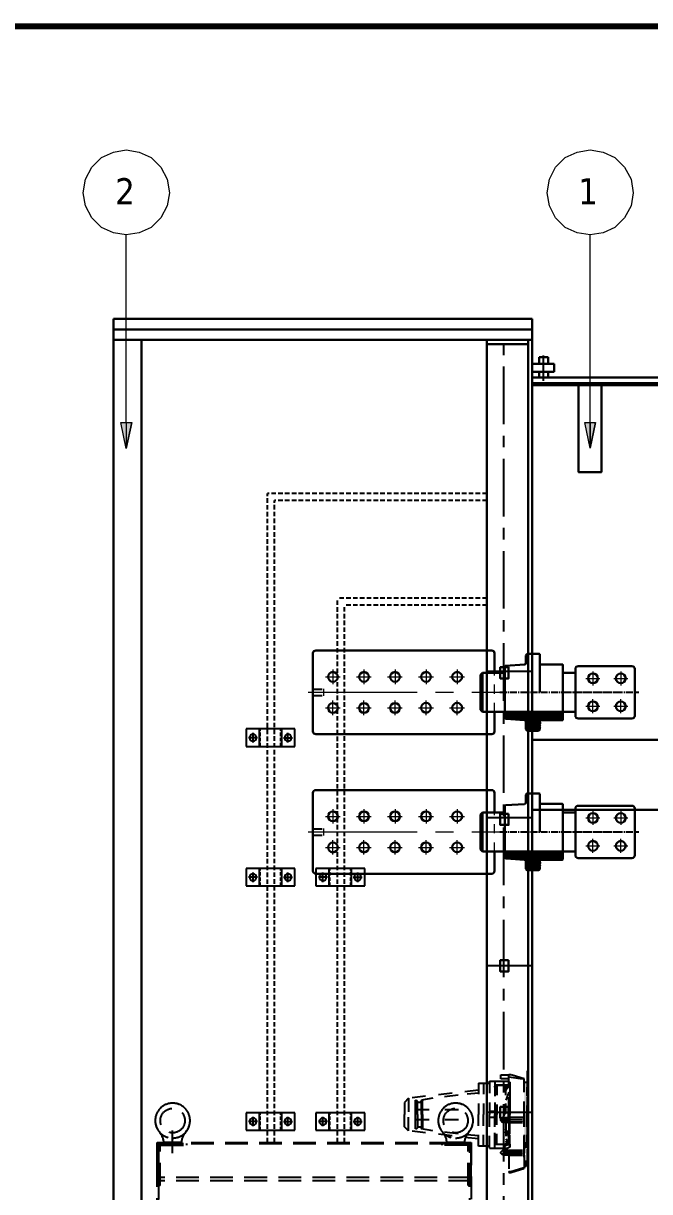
# Model space of a CAD drawing. Header units: millimetres. Extents: x 183355 to 194386, y -190559 to -183233.
# Drawn here: x 187419 to 188316, y -185149 to -183475 of the extents above; entities that cross this region are included whole.
import ezdxf

# ---------------------------------------------------------------- set-up
doc = ezdxf.new("R2010")
doc.units = ezdxf.units.MM
doc.header["$LTSCALE"] = 13
for name, pattern in [('CENTER', [50.8, 31.75, -6.35, 6.35, -6.35]), ('CENTER2', [1.125, 0.75, -0.125, 0.125, -0.125]), ('CENTERX2', [101.6, 63.5, -12.7, 12.7, -12.7]), ('DASHED', [0.75, 0.5, -0.25]), ('HIDDEN', [9.525, 6.35, -3.175]), ('点画线', [18, 12, -2, 2, -2]), ('虚线', [2, 1, -1])]:
    doc.linetypes.add(name, pattern=pattern)
for name, color, linetype in [('1', 4, 'Continuous'), ('3', 6, 'HIDDEN'), ('3中心线层', 1, 'CENTER'), ('4虚线层', 6, 'DASHED'), ('中心线', 1, 'CENTER2'), ('粗实线', 4, 'Continuous')]:
    doc.layers.add(name, color=color, linetype=linetype)
for name, color, linetype, lineweight in [('中心线层', 1, '点画线', 18), ('剖面线层', 4, 'Continuous', 18), ('标注、文本', 3, 'Continuous', 25), ('虚线层', 6, '虚线', 18), ('铁心', 3, 'Continuous', 0)]:
    doc.layers.add(name, color=color, linetype=linetype, lineweight=lineweight)
doc.styles.add('Tahoma$001', font='tahoma.ttf', dxfattribs={"height": 2.159784})

# ---------------------------------------------------------------- blocks, each defined once
blk = doc.blocks.new('A$C78C401C3')
at = {"layer": '剖面线层'}
h = blk.add_hatch(dxfattribs=at)
h.set_pattern_fill('无图案', color=256, angle=-45, style=0, pattern_type=0)
h.set_pattern_definition([(315, (-50.6011, 240.7014), (0.7071068, 0.7071068), [])])
edge = h.paths.add_edge_path(flags=0)
edge.add_line((108.7, 32), (132.8, 32))
edge.add_line((132.8, 32), (191.7, 32))
edge.add_line((191.7, 32), (191.7, 23.9))
edge.add_arc((189.7, 23.9), 2, -86.1859, 0, ccw=False)
edge.add_line((189.9, 21.9), (162.7, 20.1))
edge.add_arc((162.7, 19.1), 1, 93.8141, 180)
edge.add_line((161.7, 19.1), (161.7, 6))
edge.add_arc((160.7, 6), 1, -90, 0, ccw=False)
edge.add_line((160.7, 5), (142.7, 5))
edge.add_arc((142.7, 6), 1, 180, 270, ccw=False)
edge.add_line((141.7, 6), (141.7, 9.8))
edge.add_line((141.7, 9.8), (140.6, 10.4))
edge.add_line((140.6, 10.4), (141.7, 11.2))
edge.add_line((141.7, 11.2), (141.7, 12.5))
edge.add_line((141.7, 12.5), (140.6, 13.2))
edge.add_line((140.6, 13.2), (141.7, 13.9))
edge.add_line((141.7, 13.9), (141.7, 15))
edge.add_line((141.7, 15), (140.5, 15.9))
edge.add_line((140.5, 15.9), (141.7, 16.7))
edge.add_line((141.7, 16.7), (141.7, 18.6))
edge.add_line((141.7, 18.6), (141.7, 19))
edge.add_arc((140.7, 19), 1, 0, 90)
edge.add_line((140.7, 20), (109.7, 20))
edge.add_arc((109.7, 21), 1, 180, 270, ccw=False)
edge.add_line((108.7, 21), (108.7, 32))
at = {"layer": '中心线'}
for p, q in [((106.2, 60), (0, 60)), ((95.2, 60), (28.3, 60)), ((198.9, 60), (106.2, 60))]:
    blk.add_line(p, q, dxfattribs=at)
at = {"layer": '中心线层'}
for p, q in [((25.8, 90), (25.8, 70)), ((65.8, 90), (65.8, 70)), ((260.2, 92.5), (260.2, 71.9)), ((304.7, 92.5), (304.7, 71.9)), ((349.2, 92.5), (349.2, 71.9)), ((393.7, 92.5), (393.7, 71.9)), ((438.2, 92.5), (438.2, 71.9)), ((35.8, 80), (15.8, 80)), ((75.8, 80), (55.8, 80)), ((271, 82.2), (249.8, 82.2)), ((315.5, 82.2), (294.3, 82.2)), ((360, 82.2), (338.8, 82.2)), ((404.5, 82.2), (383.3, 82.2)), ((449, 82.2), (427.8, 82.2)), ((473.4, 60), (198.9, 60)), ((35.8, 40), (15.8, 40)), ((25.8, 30), (25.8, 50)), ((75.8, 40), (55.8, 40)), ((65.8, 30), (65.8, 50)), ((271, 37.8), (249.8, 37.8)), ((260.2, 27.4), (260.2, 48.1)), ((315.5, 37.8), (294.3, 37.8)), ((304.7, 27.4), (304.7, 48.1)), ((360, 37.7), (338.8, 37.7)), ((349.2, 27.4), (349.2, 48.1)), ((404.5, 37.7), (383.3, 37.7)), ((393.7, 27.4), (393.7, 48.1)), ((449, 37.7), (427.8, 37.7)), ((438.2, 27.4), (438.2, 48.1))]:
    blk.add_line(p, q, dxfattribs=at)
at = {"layer": '粗实线', "lineweight": 30}
for p, q in [((210.7, 120), (462.7, 120)), ((141.7, 60), (141.7, 114)), ((159.7, 115), (142.7, 115)), ((161.7, 101.9), (161.7, 113)), ((206.7, 88), (206.7, 116)), ((466.7, 116), (466.7, 4)), ((5.8, 26.5), (5.8, 93.5)), ((9.8, 97.5), (86.8, 97.5)), ((90.8, 93.5), (90.8, 26.5)), ((108.7, 88), (90.8, 88)), ((108.7, 21), (108.7, 99)), ((141.7, 100), (109.7, 100)), ((190.8, 98.1), (163.6, 99.9)), ((191.7, 23.9), (191.7, 97.1)), ((223.7, 88), (191.7, 88)), ((223.7, 88), (226.7, 85)), ((223.7, 88), (223.7, 32)), ((226.7, 35), (226.7, 85)), ((223.7, 32), (226.7, 35)), ((86.8, 22.5), (9.8, 22.5)), ((108.7, 32), (90.8, 32)), ((223.7, 32), (99.7, 32)), ((140.7, 20), (109.7, 20)), ((141.7, 18.6), (141.7, 19)), ((141.7, 16.7), (141.7, 18.6)), ((161.7, 7), (161.7, 18.1)), ((189.9, 21.9), (163.6, 20.1)), ((206.7, 4), (206.7, 32)), ((141.8, 16.7), (140.5, 15.9)), ((140.5, 15.9), (141.8, 15)), ((141.7, 13.9), (140.6, 13.2)), ((140.6, 13.2), (141.7, 12.5)), ((141.7, 11.2), (140.6, 10.4)), ((140.6, 10.4), (141.7, 9.8)), ((141.7, 13.9), (141.7, 15)), ((141.7, 11.2), (141.7, 12.5)), ((141.7, 8), (141.7, 9.8)), ((159.7, 5), (144.7, 5)), ((462.7, 0), (210.7, 0))]:
    blk.add_line(p, q, dxfattribs=at)
for centre in [(25.8, 80), (65.8, 80), (260.2, 82.2), (304.7, 82.2), (349.2, 82.2), (393.7, 82.2), (438.2, 82.2), (25.8, 40), (65.8, 40), (260.2, 37.8), (304.7, 37.8), (349.2, 37.7), (393.7, 37.7), (438.2, 37.7)]:
    blk.add_circle(centre, 7, dxfattribs=at)
for centre, radius, start, end in [((210.7, 116), 4, 90, 180), ((462.7, 116), 4, 0, 90), ((142.7, 114), 1, 90, 180), ((159.7, 113), 2, 360, 90), ((163.7, 101.9), 2, 180, 266.1859), ((9.8, 93.5), 4, 90, 180), ((86.8, 93.5), 4, 0, 90), ((109.7, 99), 1, 90, 180), ((190.7, 97.1), 1, 0, 86.1859), ((9.8, 26.5), 4, 180, 270), ((86.8, 26.5), 4, 270, 360), ((109.7, 21), 1, 180, 270), ((140.7, 19), 1, 0, 90), ((163.7, 18.1), 2, 93.8141, 180), ((189.7, 23.9), 2, 273.8141, 0), ((144.7, 8), 3, 180, 270), ((159.7, 7), 2, 270, 360), ((210.7, 4), 4, 180, 270), ((462.7, 4), 4, 270, 0)]:
    blk.add_arc(centre, radius, start, end, dxfattribs=at)
at = {"layer": '虚线层'}
for p, q in [((206.7, 32), (206.7, 88)), ((466.7, 65), (451.7, 65)), ((451.7, 65), (451.7, 54.9)), ((466.7, 64), (451.7, 64)), ((466.7, 55.9), (451.7, 55.9)), ((466.7, 54.9), (451.7, 54.9))]:
    blk.add_line(p, q, dxfattribs=at)
blk = doc.blocks.new('A$C732158F3')
at = {"layer": '4虚线层', "ltscale": 3}
h = blk.add_hatch(color=256, dxfattribs=at)
h.dxf.hatch_style = 2
h.paths.add_polyline_path([(7.3, 129.5), (7.3, 82.9), (11.6, 82.9)])
h = blk.add_hatch(color=256, dxfattribs=at)
h.dxf.hatch_style = 2
h.paths.add_polyline_path([(7.3, 129.5), (11.6, 129.5), (11.6, 82.9)])
h = blk.add_hatch(color=256, dxfattribs=at)
h.dxf.hatch_style = 2
h.paths.add_polyline_path([(7.3, 82.9), (7.3, 43.6), (11.6, 43.6)])
h = blk.add_hatch(color=256, dxfattribs=at)
h.dxf.hatch_style = 2
h.paths.add_polyline_path([(7.3, 82.9), (11.6, 82.9), (11.6, 43.6)])
h = blk.add_hatch(color=256, dxfattribs=at)
h.dxf.hatch_style = 2
h.paths.add_polyline_path([(7.3, 43.6), (7.3, 36.4), (11.6, 36.4)])
h = blk.add_hatch(color=256, dxfattribs=at)
h.dxf.hatch_style = 2
h.paths.add_polyline_path([(7.3, 43.6), (11.6, 43.6), (11.6, 36.4)])
for points in [[(11.6, 133.9), (30.6, 139.7), (33.5, 139.7)], [(33.5, 133.9), (45.1, 133.9), (45.1, 139.7), (33.5, 139.7)], [(33.5, 120.8), (33.5, 139.7)], [(5.8, 122.2), (5.8, 109.1)], [(7.3, 129.5), (7.3, 112)], [(7.3, 109.1), (7.3, 122.2)], [(11.6, 114.9), (11.6, 133.9)], [(61.1, 130.9), (53.8, 130.9), (34.9, 130.9), (32, 129.5), (32, 128), (32, 125.1), (34.9, 125.1)], [(53.8, 122.2), (53.8, 123.7), (50.9, 125.1), (33.5, 125.1)], [(53.8, 122.2), (53.8, 123.7), (50.9, 125.1), (33.5, 125.1)], [(37.8, 110.6), (37.8, 125.1)], [(50.9, 125.1), (50.9, 110.6)], [(50.9, 125.1), (50.9, 110.6)], [(53.8, 122.2), (53.8, 109.1)], [(53.8, 122.2), (53.8, 109.1)], [(77.1, 128), (61.1, 128), (61.1, 130.9)], [(61.1, 130.9), (61.1, 113.5)], [(75.7, 117.8), (77.1, 117.8)], [(77.1, 128), (77.1, 112)], [(33.5, 88.8), (33.5, 107.7)], [(142.6, 106.2), (158.6, 103.3)], [(152.8, 109.1), (177.5, 106.2)], [(158.6, 103.3), (160, 100.4), (161.5, 100.4), (163, 100.4), (164.4, 101.8)], [(165.9, 103.3), (164.4, 101.8)], [(167.3, 101.8), (167.3, 103.3), (165.9, 103.3)], [(177.5, 106.2), (183.3, 100.4), (183.3, 82.9)], [(5.8, 96), (5.8, 82.9)], [(7.3, 100.4), (7.3, 82.9)], [(32, 98.9), (32, 82.9)], [(33.5, 88.8), (33.5, 87.3), (34.9, 85.8)], [(34.9, 85.8), (39.3, 84.4), (42.2, 78.6)], [(37.8, 84.4), (37.8, 98.9)], [(50.9, 97.5), (50.9, 82.9)], [(50.9, 97.5), (50.9, 82.9)], [(53.8, 100.4), (53.8, 82.9)], [(53.8, 96), (53.8, 82.9)], [(53.8, 96), (53.8, 82.9)], [(61.1, 100.4), (61.1, 82.9)], [(69.8, 98.9), (69.8, 82.9)], [(77.1, 98.9), (77.1, 82.9)], [(125.1, 90.2), (97.5, 90.2)], [(167.3, 90.2), (138.2, 90.2)], [(5.8, 69.8), (5.8, 82.9)], [(7.3, 65.5), (7.3, 82.9)], [(11.6, 65.5), (11.6, 82.9)], [(11.6, 81.5), (11.6, 80), (13.1, 78.6), (33.5, 78.6)], [(11.6, 78.6), (11.6, 77.1), (13.1, 75.7)], [(11.6, 75.7), (11.6, 74.2), (13.1, 72.7)], [(13.1, 71.3), (11.6, 71.3), (11.6, 69.8)], [(32, 66.9), (32, 82.9)], [(42.2, 72.7), (42.2, 74.2), (42.2, 75.7), (39.3, 75.7), (33.5, 75.7)], [(33.5, 75.7), (33.5, 72.7)], [(37.8, 71.3), (37.8, 40.7), (33.5, 40.7), (36.4, 40.7)], [(50.9, 40.7), (33.5, 40.7), (33.5, 71.3)], [(45.1, 77.1), (43.6, 78.6), (42.2, 78.6)], [(42.2, 71.3), (43.6, 72.7), (45.1, 74.2)], [(50.9, 68.4), (50.9, 82.9)], [(53.8, 65.5), (53.8, 82.9)], [(53.8, 69.8), (53.8, 82.9)], [(61.1, 65.5), (61.1, 82.9)], [(69.8, 66.9), (69.8, 82.9)], [(77.1, 66.9), (77.1, 82.9)], [(125.1, 75.7), (97.5, 75.7)], [(167.3, 75.7), (138.2, 75.7)], [(165.9, 62.6), (167.3, 62.6), (167.3, 64), (167.3, 82.9)], [(177.5, 59.7), (183.3, 65.5), (183.3, 82.9)], [(7.3, 56.7), (7.3, 43.6)], [(7.3, 36.4), (7.3, 53.8)], [(11.6, 53.8), (11.6, 36.4)], [(50.9, 40.7), (50.9, 55.3)], [(53.8, 43.6), (53.8, 56.7)], [(61.1, 34.9), (61.1, 52.4)], [(69.8, 37.8), (69.8, 53.8)], [(77.1, 37.8), (77.1, 53.8)], [(142.6, 59.7), (158.6, 62.6)], [(152.8, 56.7), (177.5, 59.7)], [(164.4, 64), (163, 65.5), (161.5, 65.5), (160, 65.5), (158.6, 62.6)], [(165.9, 62.6), (164.4, 64)], [(165.9, 62.6), (165.9, 64)], [(53.8, 40.7), (34.9, 40.7), (32, 40.7), (32, 37.8)], [(32, 37.8), (32, 36.4), (34.9, 34.9)], [(33.5, 40.7), (33.5, 39.3), (34.9, 39.3)], [(34.9, 39.3), (39.3, 37.8), (42.2, 32)], [(61.1, 34.9), (53.8, 34.9), (34.9, 34.9)], [(50.9, 40.7), (53.8, 42.2), (53.8, 43.6)], [(11.6, 21.8), (11.6, 32)], [(11.6, 32), (11.6, 29.1), (13.1, 29.1)], [(11.6, 29.1), (11.6, 27.6), (13.1, 26.2)], [(13.1, 24.7), (11.6, 24.7), (11.6, 21.8), (11.6, 5.8)], [(42.2, 26.2), (42.2, 27.6), (39.3, 29.1), (33.5, 29.1)], [(45.1, 29.1), (43.6, 30.6), (42.2, 32)], [(42.2, 24.7), (43.6, 26.2), (45.1, 27.6)], [(11.6, 16), (8.7, 16), (8.7, 8.7), (11.6, 8.7)], [(33.5, 1.5), (30.6, 1.5), (11.6, 7.3)], [(33.5, 1.5), (33.5, 0), (30.6, 0), (11.6, 5.8)]]:
    blk.add_lwpolyline(points, dxfattribs=at)
blk.add_lwpolyline([(11.6, 34.9), (11.6, 32)], close=True, dxfattribs=at)
for points in [[(0, 145.5), (0, 145.5), (0, 120.8), (0, 120.8)], [(7.3, 145.5), (7.3, 145.5), (7.3, 120.8), (7.3, 120.8)], [(33.5, 136.8), (33.5, 136.8), (11.6, 133.9), (11.6, 133.9)], [(7.3, 122.2), (7.3, 122.2), (5.8, 122.2), (5.8, 122.2)], [(11.6, 129.5), (11.6, 129.5), (7.3, 129.5), (7.3, 129.5)], [(32, 128), (32, 128), (32, 129.5), (32, 129.5)], [(32, 128), (32, 128), (32, 112), (32, 112)], [(37.8, 117.8), (37.8, 117.8), (33.5, 125.1), (33.5, 125.1)], [(34.9, 125.1), (34.9, 125.1), (53.8, 125.1), (53.8, 125.1)], [(37.8, 120.8), (37.8, 120.8), (36.4, 125.1), (36.4, 125.1)], [(53.8, 130.9), (53.8, 130.9), (53.8, 113.5), (53.8, 113.5)], [(69.8, 128), (69.8, 128), (69.8, 112), (69.8, 112)], [(77.1, 117.8), (77.1, 117.8), (103.3, 114.9), (103.3, 114.9)], [(0, 107.7), (0, 107.7), (0, 82.9), (0, 82.9)], [(7.3, 107.7), (7.3, 107.7), (7.3, 82.9), (7.3, 82.9)], [(11.6, 82.9), (11.6, 82.9), (11.6, 101.8), (11.6, 101.8)], [(32, 112), (32, 112), (32, 82.9), (32, 82.9)], [(33.5, 114.9), (33.5, 114.9), (37.8, 103.3), (37.8, 103.3)], [(77.1, 113.5), (77.1, 113.5), (93.1, 112), (93.1, 112)], [(106.2, 110.6), (106.2, 110.6), (130.9, 107.7), (130.9, 107.7)], [(114.9, 113.5), (114.9, 113.5), (139.7, 110.6), (139.7, 110.6)], [(157.1, 82.9), (157.1, 82.9), (157.1, 104.8), (157.1, 104.8)], [(158.6, 82.9), (158.6, 82.9), (158.6, 103.3), (158.6, 103.3)], [(164.4, 82.9), (164.4, 82.9), (164.4, 101.8), (164.4, 101.8)], [(167.3, 82.9), (167.3, 82.9), (167.3, 101.8), (167.3, 101.8)], [(177.5, 106.2), (177.5, 106.2), (177.5, 82.9), (177.5, 82.9)], [(7.3, 82.9), (7.3, 82.9), (7.3, 96), (7.3, 96)], [(53.8, 87.3), (53.8, 87.3), (61.1, 87.3), (61.1, 87.3)], [(0, 71.3), (0, 71.3), (0, 46.6), (0, 46.6)], [(7.3, 82.9), (7.3, 82.9), (7.3, 69.8), (7.3, 69.8)], [(7.3, 71.3), (7.3, 71.3), (7.3, 46.6), (7.3, 46.6)], [(11.6, 82.9), (11.6, 82.9), (11.6, 65.5), (11.6, 65.5)], [(33.5, 75.7), (33.5, 75.7), (13.1, 75.7), (13.1, 75.7)], [(33.5, 72.7), (33.5, 72.7), (13.1, 72.7), (13.1, 72.7)], [(33.5, 71.3), (33.5, 71.3), (13.1, 71.3), (13.1, 71.3)], [(32, 55.3), (32, 55.3), (32, 82.9), (32, 82.9)], [(42.2, 78.6), (42.2, 78.6), (33.5, 78.6), (33.5, 78.6)], [(33.5, 75.7), (33.5, 75.7), (33.5, 72.7), (33.5, 72.7)], [(33.5, 72.7), (33.5, 72.7), (42.2, 72.7), (42.2, 72.7)], [(33.5, 71.3), (33.5, 71.3), (42.2, 71.3), (42.2, 71.3)], [(33.5, 71.3), (33.5, 71.3), (33.5, 40.7), (33.5, 40.7)], [(45.1, 74.2), (45.1, 74.2), (45.1, 77.1), (45.1, 77.1)], [(53.8, 78.6), (53.8, 78.6), (61.1, 78.6), (61.1, 78.6)], [(157.1, 82.9), (157.1, 82.9), (157.1, 62.6), (157.1, 62.6)], [(158.6, 82.9), (158.6, 82.9), (158.6, 62.6), (158.6, 62.6)], [(164.4, 82.9), (164.4, 82.9), (164.4, 64), (164.4, 64)], [(177.5, 59.7), (177.5, 59.7), (177.5, 82.9), (177.5, 82.9)], [(5.8, 43.6), (5.8, 43.6), (5.8, 56.7), (5.8, 56.7)], [(11.6, 34.9), (11.6, 34.9), (11.6, 52.4), (11.6, 52.4)], [(32, 37.8), (32, 37.8), (32, 53.8), (32, 53.8)], [(33.5, 50.9), (33.5, 50.9), (37.8, 62.6), (37.8, 62.6)], [(37.8, 56.7), (37.8, 56.7), (37.8, 58.2), (37.8, 58.2)], [(53.8, 34.9), (53.8, 34.9), (53.8, 52.4), (53.8, 52.4)], [(77.1, 52.4), (77.1, 52.4), (93.1, 53.8), (93.1, 53.8)], [(77.1, 48), (77.1, 48), (103.3, 50.9), (103.3, 50.9)], [(106.2, 55.3), (106.2, 55.3), (130.9, 58.2), (130.9, 58.2)], [(114.9, 52.4), (114.9, 52.4), (139.7, 55.3), (139.7, 55.3)], [(7.3, 43.6), (7.3, 43.6), (5.8, 43.6), (5.8, 43.6)], [(11.6, 36.4), (11.6, 36.4), (7.3, 36.4), (7.3, 36.4)], [(37.8, 48), (37.8, 48), (33.5, 40.7), (33.5, 40.7)], [(37.8, 45.1), (37.8, 45.1), (36.4, 40.7), (36.4, 40.7)], [(61.1, 37.8), (61.1, 37.8), (77.1, 37.8), (77.1, 37.8)], [(0, 33.5), (0, 33.5), (0, 8.7), (0, 8.7)], [(7.3, 33.5), (7.3, 33.5), (7.3, 8.7), (7.3, 8.7)], [(11.6, 32), (11.6, 32), (13.1, 32), (13.1, 32)], [(33.5, 32), (33.5, 32), (13.1, 32), (13.1, 32)], [(33.5, 29.1), (33.5, 29.1), (13.1, 29.1), (13.1, 29.1)], [(33.5, 26.2), (33.5, 26.2), (13.1, 26.2), (13.1, 26.2)], [(33.5, 24.7), (33.5, 24.7), (13.1, 24.7), (13.1, 24.7)], [(42.2, 32), (42.2, 32), (33.5, 32), (33.5, 32)], [(33.5, 29.1), (33.5, 29.1), (33.5, 26.2), (33.5, 26.2)], [(33.5, 26.2), (33.5, 26.2), (42.2, 26.2), (42.2, 26.2)], [(33.5, 24.7), (33.5, 24.7), (42.2, 24.7), (42.2, 24.7)], [(33.5, 24.7), (33.5, 24.7), (33.5, 0), (33.5, 0)], [(45.1, 27.6), (45.1, 27.6), (45.1, 29.1), (45.1, 29.1)]]:
    blk.add_open_spline(points, degree=3, dxfattribs=at)
blk = doc.blocks.new('A$C7FBB5A69')
at = {"layer": '1'}
for p, q in [((0, 0), (0, 70)), ((0, 70), (25, 70)), ((25, 70), (25, 0)), ((25, 51), (0, 51)), ((25, 19), (0, 19)), ((25, 0), (0, 0))]:
    blk.add_line(p, q, dxfattribs=at)
for centre in [(12.5, 60), (12.5, 10)]:
    blk.add_circle(centre, 5, dxfattribs=at)
at = {"layer": '3', "ltscale": 0.06}
for p, q in [((25, 50), (0, 50)), ((25, 20), (0, 20))]:
    blk.add_line(p, q, dxfattribs=at)
at = {"layer": '3中心线层'}
for p, q in [((19.3, 60), (5.7, 60)), ((12.5, 53.6), (12.5, 66.4)), ((19.3, 10), (5.7, 10)), ((12.5, 16.4), (12.5, 3.6))]:
    blk.add_line(p, q, dxfattribs=at)
blk = doc.blocks.new('A$C36E24594')
at = {"layer": '1', "color": 1, "linetype": 'CENTERX2', "lineweight": -3, "ltscale": 0.1}
blk.add_lwpolyline([(402.7, 480), (52.7, 480), (52.7, 180), (402.7, 180)], close=True, dxfattribs=at)
at = {"layer": '4虚线层', "ltscale": 5}
for p, q in [((25, 584.5), (25, 625.9)), ((2.7, 0), (2.7, 600)), ((2.7, 600), (452.7, 600)), ((2.7, 560), (2.7, 600)), ((2.7, 598.5), (452.7, 598.5)), ((4.7, 0), (4.7, 600)), ((4.7, 600), (4.7, 0)), ((5, 538.5), (5, 595.2)), ((7.3, 538.5), (7.3, 595.2)), ((8.3, 598.5), (45, 598.5)), ((8.3, 596.2), (45, 596.2)), ((12.5, 600), (37.5, 600)), ((37.5, 600), (12.5, 600)), ((45, 598.5), (45, 596.2)), ((45, 598.5), (45, 596.2)), ((447.1, 598.5), (410.4, 598.5)), ((410.4, 598.5), (410.4, 596.2)), ((410.4, 598.5), (410.4, 596.2)), ((447.1, 596.2), (410.4, 596.2)), ((442.9, 600), (417.9, 600)), ((442.9, 600), (417.9, 600)), ((422.7, 600), (452.7, 600)), ((448.1, 538.5), (448.1, 595.2)), ((450.4, 538.5), (450.4, 595.2)), ((450.7, 0), (450.7, 600)), ((450.7, 0), (450.7, 600)), ((452.7, 600), (452.7, 0)), ((452.7, 560), (452.7, 600)), ((452.7, 600), (452.7, 550)), ((2.7, 550), (2.7, 560)), ((5, 550), (5, 560)), ((5, 550), (5, 560)), ((450.4, 550), (450.4, 560)), ((452.7, 550), (452.7, 560)), ((452.7, 550), (2.7, 550)), ((452.7, 545), (2.7, 545)), ((7.3, 538.5), (5, 538.5)), ((448.1, 538.5), (450.4, 538.5)), ((452.7, 550), (452.7, 545)), ((452.7, 549.4), (452.7, 527.7)), ((390.6, 371.6), (392.2, 376.7)), ((420.5, 371.6), (418.8, 376.7)), ((390.6, 353), (392.2, 348)), ((391.5, 362.3), (398, 252.3)), ((419.5, 362.3), (413, 252.3)), ((420.5, 353), (418.8, 348)), ((107.7, 322.7), (183.7, 322.7)), ((117.7, 122.7), (117.7, 322.7)), ((281.7, 322.7), (357.7, 322.7)), ((347.7, 322.7), (347.7, 122.7)), ((102.7, 127.7), (102.7, 317.7)), ((362.7, 317.7), (362.7, 127.7)), ((147.7, 252.7), (147.7, 192.7)), ((187.7, 252.7), (187.7, 192.7)), ((277.7, 252.7), (277.7, 192.7)), ((317.7, 252.7), (317.7, 192.7)), ((217.7, 152.7), (217.7, 122.7)), ((247.7, 152.7), (247.7, 122.7)), ((217.7, 122.7), (107.7, 122.7)), ((357.7, 122.7), (247.7, 122.7)), ((72.5, 82), (72.5, 92.2)), ((79.5, 82), (65.5, 82)), ((77.5, 79), (67.5, 79)), ((75.5, 76), (69.5, 76)), ((77.7, 35), (77.7, 55)), ((77.7, 55), (122.7, 55)), ((122.7, 55), (122.7, 35)), ((2.7, 50), (452.7, 50)), ((2.7, 38), (452.7, 38)), ((122.7, 35), (77.7, 35)), ((452.7, 22.6), (2.7, 22.6)), ((5, 2.3), (5, 17)), ((7.3, 2.3), (7.3, 17)), ((8.3, 20.3), (25, 20.3)), ((8.3, 18), (25, 18)), ((8.7, 22.6), (8.7, 20.3)), ((28, 20.3), (8.7, 20.3)), ((25, 20.3), (25, 18)), ((28, 22.6), (28, 10.6)), ((427.4, 22.6), (427.4, 10.6)), ((446.7, 20.3), (427.4, 20.3)), ((447.1, 20.3), (430.4, 20.3)), ((430.4, 20.3), (430.4, 18)), ((447.1, 18), (430.4, 18)), ((446.7, 22.6), (446.7, 20.3)), ((448.1, 2.3), (448.1, 17)), ((450.4, 2.3), (450.4, 17)), ((452.7, 10.6), (2.7, 10.6)), ((452.7, 0), (2.7, 0)), ((2.7, 0), (452.7, 0)), ((14.7, 2.3), (5, 2.3)), ((5, 2.3), (7.3, 2.3)), ((14.7, 0), (14.7, 2.3)), ((440.7, 2.3), (450.4, 2.3)), ((440.7, 0), (440.7, 2.3)), ((450.4, 2.3), (448.1, 2.3))]:
    blk.add_line(p, q, dxfattribs=at)
for centre, radius in [((25, 631.3), 17.5), ((430.4, 631.3), 17.5), ((405.5, 362.3), 14), ((405.5, 362.3), 11.2), ((405.5, 362.3), 11.2), ((405.5, 362.3), 11.2), ((405.5, 381.8), 3.2), ((405.5, 381.8), 3.2), ((405.5, 381.8), 3.2), ((405.5, 342.8), 3.2), ((405.5, 342.8), 3.2), ((405.5, 342.8), 3.2), ((109.7, 302.7), 4.5), ((355.7, 302.7), 4.5), ((109.7, 142.7), 4.5), ((355.7, 142.7), 4.5), ((72.7, 70), 3)]:
    blk.add_circle(centre, radius, dxfattribs=at)
for centre, radius, start, end in [((25, 631.3), 25, 270, 222.5036), ((25, 631.3), 25, 317.4964, 270), ((430.4, 631.3), 25, 317.4964, 270), ((430.4, 631.3), 25, 270, 222.5036), ((-11, 598.7), 23.5, 3.1407, 42.5271), ((61, 598.7), 23.5, 137.4729, 176.8593), ((394.4, 598.7), 23.5, 3.1407, 42.5271), ((466.4, 598.7), 23.5, 137.4729, 176.8593), ((8.3, 595.2), 3.3, 90, 180), ((8.3, 595.2), 1, 90, 180), ((447.1, 595.2), 3.3, 0, 90), ((447.1, 595.2), 1, 0, 90), ((405.5, 372.3), 14, 18.1096, 161.8904), ((419.1, 362.3), 30, 161.8904, 198.1096), ((392, 362.3), 30, 341.8904, 18.1096), ((405.5, 352.3), 14, 198.1096, 341.8904), ((107.7, 317.7), 5, 90, 180), ((183.7, 312.7), 10, 11.537, 90), ((281.7, 312.7), 10, 90, 168.463), ((357.7, 317.7), 5, 0, 90), ((232.7, 322.7), 40, 191.537, 348.463), ((167.7, 252.7), 20, 0, 180), ((297.7, 252.7), 20, 0, 180), ((405.5, 253.7), 7.63, 190.4667, 349.5333), ((167.7, 192.7), 20, 180, 0), ((297.7, 192.7), 20, 180, 0), ((232.7, 152.7), 15, 0, 180), ((107.7, 127.7), 5, 180, 270), ((357.7, 127.7), 5, 270, 0), ((50.7, 48), 10, 180, 270), ((414.7, 48), 10, 270, 0), ((8.3, 17), 3.3, 90, 180), ((8.3, 17), 1, 90, 180), ((447.1, 17), 3.3, 0, 90), ((447.1, 17), 1, 0, 90)]:
    blk.add_arc(centre, radius, start, end, dxfattribs=at)

msp = doc.modelspace()

# ---------------------------------------------------------------- hatches: boundary and pattern name
at = {"layer": '铁心'}
for points in [[(187573.705, -184047.338), (187558.043, -184047.338), (187565.874, -184084.384)], [(187558.043, -184047.338), (187565.874, -184084.384), (187573.705, -184047.338)], [(188238.135, -184047.114), (188222.473, -184047.114), (188230.304, -184084.161)], [(188222.473, -184047.114), (188230.304, -184084.161), (188238.135, -184047.114)]]:
    msp.add_hatch(color=256, dxfattribs=at).paths.add_polyline_path(points)

# ---------------------------------------------------------------- linework, layer by layer
at = {"layer": '1', "color": 1, "linetype": 'CENTERX2', "lineweight": -3, "ltscale": 0.1}
for p, q in [((188106.91, -185898.969), (188106.91, -183928.971)), ((188106.91, -185898.969), (188106.91, -183928.971)), ((188163.682, -183987.441), (188163.682, -183951.228)), ((188147.491, -184403.973), (188082.491, -184403.973)), ((188147.491, -184613.973), (188082.491, -184613.973)), ((188147.491, -184825.973), (188082.491, -184825.973)), ((188147.491, -185035.973), (188082.491, -185035.973))]:
    msp.add_line(p, q, dxfattribs=at)
at = {"layer": '1', "const_width": 8.634}
msp.add_lwpolyline([(183995.863, -190287.936), (193468.183, -190287.936), (193468.183, -183479.706), (183995.863, -183479.706), (183995.863, -190287.936)], dxfattribs=at)
at = {"layer": '4虚线层'}
for p, q in [((189047.491, -183993.969), (188147.491, -183993.969)), ((188082.491, -184148.969), (187768.361, -184148.969)), ((187768.361, -185078.969), (187768.361, -184148.969)), ((188082.491, -184158.969), (187778.361, -184158.969)), ((187778.361, -185078.747), (187778.361, -184158.969)), ((188147.491, -184188.969), (188147.491, -185888.969)), ((188147.491, -184188.969), (188147.491, -185890.969)), ((188147.491, -184278.969), (188147.491, -185890.969)), ((188082.491, -184298.969), (187868.361, -184298.969)), ((187868.361, -185078.969), (187868.361, -184298.969)), ((188082.491, -184308.969), (187878.361, -184308.969)), ((187878.361, -185078.747), (187878.361, -184308.969)), ((188147.491, -184308.969), (188147.491, -185890.969))]:
    msp.add_line(p, q, dxfattribs=at)
at = {"layer": '标注、文本', "color": 4, "lineweight": 30}
for p, q in [((187547.491, -183898.971), (187547.491, -185998.969)), ((188147.491, -183928.971), (188147.491, -185898.969)), ((188147.491, -184502.13), (188547.491, -184502.13)), ((188147.491, -184602.13), (188547.491, -184602.13))]:
    msp.add_line(p, q, dxfattribs=at)
at = {"layer": '粗实线', "lineweight": 30}
for p, q in [((188147.491, -183898.971), (187547.491, -183898.971)), ((188147.491, -183898.971), (187597.491, -183898.971)), ((188147.491, -183928.971), (188147.491, -183898.971)), ((188147.491, -183913.971), (187547.491, -183913.971)), ((188147.491, -183913.971), (187597.491, -183913.971)), ((188147.491, -183928.971), (187547.491, -183928.971)), ((187587.491, -185898.969), (187587.491, -183928.971)), ((188082.491, -185898.969), (188082.491, -183928.971)), ((188147.491, -183928.971), (188082.491, -183928.971)), ((188141.491, -183934.971), (188082.491, -183934.971)), ((188141.491, -183928.971), (188141.491, -185892.969)), ((188157.202, -183953.928), (188157.202, -183963.39)), ((188170.162, -183953.928), (188157.202, -183953.928)), ((188170.162, -183953.928), (188170.162, -183963.39)), ((188178.79, -183963.39), (188147.491, -183963.39)), ((188178.79, -183974.669), (188147.491, -183974.669)), ((188157.202, -183974.669), (188157.202, -183982.969)), ((188170.162, -183974.669), (188170.162, -183982.969)), ((188178.79, -183963.39), (188178.79, -183974.669)), ((188147.491, -183982.969), (189143.491, -183982.969)), ((188147.491, -183990.969), (189143.491, -183990.969)), ((189093.491, -183993.969), (188147.491, -183993.969))]:
    msp.add_line(p, q, dxfattribs=at)
for points in [[(188213.788, -183993.969), (188246.387, -183993.969), (188246.387, -184118.416), (188213.788, -184118.416)], [(188213.788, -183993.969), (188246.387, -183993.969), (188246.387, -184118.416), (188213.788, -184118.416)], [(188113.491, -184397.973), (188101.491, -184397.973), (188101.491, -184413.973), (188113.491, -184413.973)], [(188113.491, -184607.973), (188101.491, -184607.973), (188101.491, -184623.973), (188113.491, -184623.973)], [(188113.491, -184817.973), (188101.491, -184817.973), (188101.491, -184833.973), (188113.491, -184833.973)], [(188113.491, -185027.973), (188101.491, -185027.973), (188101.491, -185043.973), (188113.491, -185043.973)]]:
    msp.add_lwpolyline(points, close=True, dxfattribs=at)
at = {"layer": '铁心'}
for points in [[(187504.13, -183718.391), (187507.443, -183698.512), (187516.479, -183681.345), (187530.334, -183667.49), (187547.501, -183659.96), (187565.874, -183656.647), (187584.548, -183659.96), (187601.414, -183667.49), (187615.269, -183681.345), (187624.605, -183698.512), (187627.617, -183718.391), (187624.605, -183737.064), (187615.269, -183753.931), (187601.414, -183767.785), (187584.548, -183775.616), (187565.874, -183778.628), (187547.501, -183775.616), (187530.334, -183767.785), (187516.479, -183753.931), (187507.443, -183737.064)], [(188168.56, -183718.391), (188171.874, -183698.512), (188180.909, -183681.345), (188194.764, -183667.49), (188211.931, -183659.96), (188230.304, -183656.647), (188248.978, -183659.96), (188265.844, -183667.49), (188279.699, -183681.345), (188289.036, -183698.512), (188292.047, -183718.391), (188289.036, -183737.064), (188279.699, -183753.931), (188265.844, -183767.785), (188248.978, -183775.616), (188230.304, -183778.628), (188211.931, -183775.616), (188194.764, -183767.785), (188180.909, -183753.931), (188171.874, -183737.064)], [(187573.705, -184047.338), (187565.874, -184084.384), (187558.043, -184047.338)], [(188238.135, -184047.114), (188230.304, -184084.161), (188222.473, -184047.114)]]:
    msp.add_lwpolyline(points, close=True, dxfattribs=at)
for points in [[(187565.874, -184047.338), (187565.874, -183778.628), (187565.874, -183778.628)], [(188230.304, -184077.114), (188230.304, -183778.628), (188230.304, -183778.628)], [(187565.874, -184084.384), (187558.043, -184047.338), (187573.705, -184047.338)], [(187565.874, -184047.338), (187565.874, -184084.384), (187573.705, -184047.338)], [(188230.304, -184084.161), (188222.473, -184047.114), (188238.135, -184047.114)], [(188230.304, -184047.114), (188230.304, -184084.161), (188238.135, -184047.114)]]:
    msp.add_lwpolyline(points, dxfattribs=at)

# ---------------------------------------------------------------- block references
at = {"layer": '标注、文本', "xscale": -1}
for name, p in [('A$C78C401C3', (188300.048, -184493.968)), ('A$C78C401C3', (188300.048, -184693.968)), ('A$C732158F3', (188147.491, -185121.9))]:
    msp.add_blockref(name, p, dxfattribs=at)
at = {"layer": '标注、文本', "xscale": -1, "rotation": 90}
for p in [(187807.491, -184486.469), (187807.491, -184686.469), (187907.491, -184686.469), (187807.491, -185036.469), (187907.491, -185036.469)]:
    msp.add_blockref('A$C7FBB5A69', p, dxfattribs=at)
at = {"layer": '标注、文本'}
msp.add_blockref('A$C36E24594', (187607.292, -185678.969), dxfattribs=at)

# ---------------------------------------------------------------- texts
at = {"layer": '铁心', "style": 'Tahoma$001'}
for s, p in [('2', (187549.935, -183734.813)), ('1', (188213.33, -183734.813))]:
    msp.add_text(s, height=37.589, dxfattribs=at).set_placement(p)

doc.saveas('drawing.dxf')
